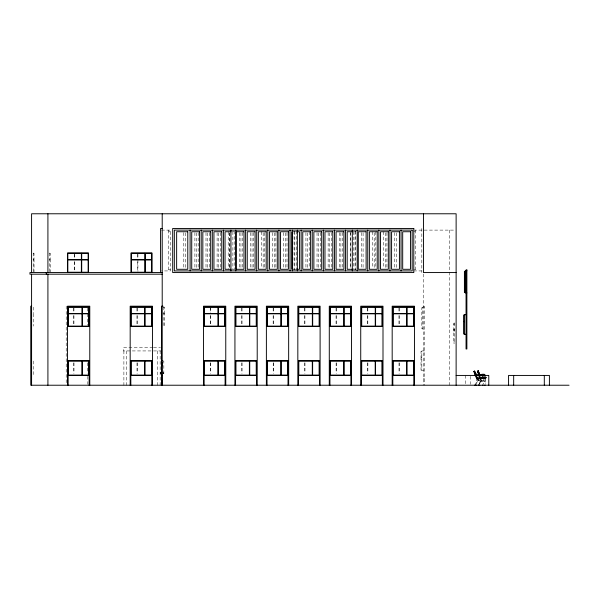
<?xml version="1.0" encoding="UTF-8"?>
<svg xmlns="http://www.w3.org/2000/svg" width="599" height="599" viewBox="0 0 599 599"><rect width="100%" height="100%" fill="white"/><g stroke="black" fill="none" stroke-linecap="round" stroke-linejoin="round"><path stroke-width="0.45" stroke-dasharray="3 2.25" d="M163.25 372.96L163.272 373.057M480.787 381.166C482.045 381.608 479.747 377.033 480.323 380.957M480.458 381.383L476.272 377.887L476.871 380.762L475.681 384.064M480.301 381.211C481.925 382.297 484.771 379.347 481.993 378.418M486.141 377.774L486.074 378.111A1.191 1.191 0 0 0 486.014 377.325L486.133 377.557M485.37 377.684L484.92 378.036L485.647 377.797M484.232 377.684L483.206 378.156L483.999 378.066L483.341 378.194L483.46 377.804M481.671 377.902L481.222 378.785L479.904 378.194L479.485 377.363L479.904 376.913L480.443 377.789C479.971 378.68 481.326 380.08 482.689 380.807C487.391 382.918 482.989 376.614 485.939 378.231M486.074 377.834L486.036 377.385M485.602 378.036L485.722 377.894M484.277 377.812L483.333 378.291L483.67 378.074M477.141 381.039C476.542 376.951 479.215 381.548 477.912 381.129M483.176 378.239C483.138 376.988 482.674 379.848 481.881 377.617L483.999 377.572L483.999 378.246L482.509 378.104M484.801 376.621L484.314 376.621M484.157 377.954L483.73 378.201M483.543 377.879L483.49 377.887M484.112 377.879C485.1 376.996 481.574 378.179 481.948 376.546M481.057 378.194L481.401 378.306M480.143 378.201L479.387 378.493M481.866 378.141L481.431 377.947L482.15 378.036M481.214 378.254L480.877 378.036L481.499 378.201M163.527 373.057L163.138 373.424M482.936 378.291L482.944 377.804L483.004 378.358M480.585 378.126L480.166 378.403M484.471 377.684L484.067 378.336L484.089 377.452A0.966 0.966 0 0 1 484.089 378.194M479.432 383.981C479.2 380.058 487.526 379.496 485.19 384.086M479.125 384.041C481.708 382.866 478.144 376.202 480.78 378.808M485.37 376.599L485.16 377.026M483.333 376.644L483.049 377.16M480.84 378.283L481.049 378.126M482.053 376.599L482.307 377.085L482.562 376.599M482.15 377.939L481.896 378.134M484.112 378.141L481.514 378.755A1.52 1.52 0 0 1 480.795 378.725L480.121 378.523M476.063 384.004C476.19 380.178 485.317 379.347 483.079 384.109M483.153 376.614L482.779 377.093L482.689 376.599M482.397 378.493L481.304 377.969M482.577 378.336L482.959 378.149M482.045 378.119L482.21 378.531L483.004 378.029M483.288 378.351L483.341 383.892M485.355 378.239L485.407 383.869M479.41 377.033L479.889 376.808M482.105 377.939L481.626 378.186M475.906 376.891L476.609 376.943L476.272 375.887M484.029 378.343L482.547 378.381M479.672 378.328L479.926 378.224M480.593 378.411L480.518 377.857L481.334 378.119M477.133 378.68L476.916 378.441A2.329 2.329 0 0 0 478.601 378.897L481.783 378.328L481.686 377.662L478.504 378.194L478.601 378.86L478.009 378.89M478.601 378.897C487.039 376.606 479.694 380.14 477.171 378.605M477.178 377.415L478.376 378.014L482.36 377.288M481.469 377.789L480.93 377.744M478.541 377.909L477.433 377.647M479.522 377.348L480.188 378.463L479.769 377.894M485.063 378.119L484.232 378.179L484.187 377.482L485.04 377.437L485.063 378.119L485.108 377.445L485.946 377.445L485.946 378.126L480.795 378.725M161.483 230.106L170.371 230.106L170.371 270.928L161.483 270.928M413.669 230.106L455.188 230.106M168.738 231.738L170.371 231.738M232.345 231.738L234.089 231.738M293.091 231.738L296.887 231.738M353.275 231.738L356.225 231.738M413.669 231.738L415.302 231.738M33.215 253.287L34.031 253.287L34.031 259.607L33.215 259.607M49.545 253.287L50.361 253.287L50.361 259.607L49.545 259.607M33.215 259.929L34.031 259.929L34.031 272.231M49.545 259.929L50.361 259.929L50.361 272.231M168.738 269.295L170.371 269.295M232.345 269.295L234.089 269.295M293.091 269.295L296.887 269.295M353.275 269.295L356.225 269.295M413.669 269.295L415.302 269.295M413.669 270.928L423.463 270.928M423.463 306.194L424.279 306.194L424.279 385.224M424.279 307.107L422.647 307.107L422.647 329.151L424.279 329.151M163.025 307.175L164.658 307.175L164.658 313.487L163.025 313.487M422.647 307.601L421.831 307.601L421.831 328.664L422.647 328.664M163.025 313.816L164.658 313.816L164.658 326.118L163.025 326.118M454.491 323.19L453.675 323.19L453.675 343.309L454.491 343.309M453.675 324.373L454.491 324.373M453.675 329.51L454.491 329.51M453.675 329.832L454.491 329.832M453.675 330.685L454.491 330.685M453.675 331.007L454.491 331.007M453.675 342.134L454.491 342.134M152.932 347.667L123.237 347.667L123.237 350.932L152.932 350.932M153.531 347.667L160.472 347.667M153.531 350.932L162.209 350.932M424.279 350.932L421.831 350.932L421.831 370.526L423.463 370.526M421.831 351.261L421.015 351.261L421.015 357.573L421.831 357.573M421.831 357.903L421.015 357.903L421.015 370.204L421.831 370.204M163.025 361.055L163.841 361.055L163.841 375.101L163.025 375.101M163.138 372.96L163.654 372.96L163.16 373.057M163.168 373.297L163.624 373.297M485.969 377.153L484.351 377.198L484.224 376.569M484.606 377.243L485.984 377.265M482.367 377.37L484.014 377.37M485.145 378.036L484.666 377.954M482.906 377.887L483.348 377.954L482.996 378.156M423.463 378.733L424.279 378.733M485.168 377.145L481.476 377.879A1.011 1.011 0 0 1 480.915 377.827L480.802 377.684M478.092 379.961L477.755 379.676L478.159 380.036M480.645 377.684L480.113 376.831M476.871 378.516L476.287 377.767M482.757 378.179L482.592 377.804M480.593 379.272L480.997 379.759M476.632 378.306L475.494 375.558M477.006 377.333L476.886 376.966A1.647 1.647 0 0 0 478.556 378.029M479.567 377.692L478.968 375.401M476.063 377.535L475.831 376.913M484.127 377.572L481.439 378.074L481.514 378.755M163.542 373.394L163.549 372.96M480.683 377.834L480.772 378.501M480.615 377.842L480.705 378.508M479.604 378.006L479.702 378.673M479.514 378.029L479.604 378.688M483.221 377.707L483.243 378.396M482.345 377.887L482.42 378.568L482.27 377.902M470.267 376.314L470.267 384.333M465.453 375.431L465.453 384.333M454.491 322.868L454.491 343.639M449.587 230.106L449.587 385.224M423.463 274.02L423.463 385.224M421.831 228.474L421.831 272.56M415.302 230.106L415.302 270.928M399.331 362.814L399.331 373.342M399.278 308.073L399.278 312.588M399.278 315.568L399.278 325.235M398.949 308.073L398.949 312.588M398.949 315.568L398.949 325.235M399.001 362.814L399.001 373.342M396.396 232.891L396.396 268.142M394.756 232.652L394.756 268.374M386.924 232.652L386.924 268.374M385.292 232.891L385.292 268.142M383.659 231.738L383.659 268.374M375.82 231.738L375.82 268.374M374.188 232.891L374.188 268.142M372.556 231.738L372.556 268.374M367.883 362.814L367.883 373.342M367.831 308.073L367.831 312.588M367.831 315.568L367.831 326.118M367.501 308.073L367.501 312.588M367.501 315.568L367.501 325.235M367.554 362.814L367.554 373.342M363.084 232.891L363.084 268.142M361.452 232.652L361.452 269.295M355.566 231.034L355.566 269.999M355.012 231.738L355.012 269.295M353.612 231.738L353.612 269.295M350.662 232.891L350.662 268.142M350.348 231.738L350.348 268.374M342.508 232.652L342.508 269.295M340.876 232.891L340.876 268.142M339.244 232.652L339.244 269.295M336.436 362.814L336.436 373.342M336.376 308.073L336.376 312.588M336.376 315.568L336.376 325.235M336.054 308.073L336.054 312.588M336.054 315.568L336.054 326.118M336.106 362.814L336.106 373.342M331.404 232.652L331.404 269.295M329.772 232.891L329.772 268.142M328.14 232.652L328.14 268.374M320.3 232.652L320.3 269.295M318.668 232.891L318.668 268.142M317.036 232.652L317.036 268.374M309.196 231.738L309.196 268.374M307.564 232.891L307.564 268.142M305.932 232.652L305.932 268.374M304.988 362.814L304.988 373.342M304.928 308.073L304.928 312.588M304.928 315.568L304.928 325.235M304.606 308.073L304.606 312.588M304.606 315.568L304.606 325.235M304.659 362.814L304.659 373.342M296.46 231.034L296.46 269.999M294.828 231.738L294.828 269.295M294.064 231.034L294.064 269.999M286.988 232.652L286.988 269.295M285.356 232.891L285.356 268.142M283.724 232.652L283.724 268.374M275.892 232.652L275.892 269.295M274.252 232.891L274.252 268.142M273.541 362.814L273.541 373.342M273.481 308.073L273.481 312.588M273.481 315.568L273.481 325.235M273.151 308.073L273.151 313.487M273.151 315.568L273.151 325.235M273.211 362.814L273.211 373.342M272.62 232.652L272.62 269.295M264.788 232.652L264.788 268.374M263.156 232.891L263.156 268.142M261.516 231.738L261.516 268.374M253.684 232.652L253.684 268.374M252.052 232.891L252.052 268.142M250.419 232.652L250.419 268.374M242.58 232.652L242.58 269.295M242.086 362.814L242.086 373.342M242.033 308.073L242.033 312.588M242.033 315.568L242.033 325.235M241.704 308.073L241.704 313.487M241.704 315.568L241.704 325.235M241.764 362.814L241.764 373.342M240.948 232.891L240.948 268.142M239.315 232.652L239.315 268.374M234.194 231.034L234.194 269.999M232.876 231.738L232.876 269.295M229.844 232.891L229.844 268.142M229.297 232.891L229.297 268.142M228.212 231.738L228.212 269.295M220.372 232.652L220.372 268.374M218.74 232.891L218.74 268.142M217.108 232.652L217.108 268.374M210.638 362.814L210.638 373.342M210.586 307.175L210.586 312.588M210.586 315.568L210.586 325.235M210.256 308.073L210.256 312.588M210.256 315.568L210.256 326.118M210.316 362.814L210.316 373.342M209.268 232.652L209.268 269.295M207.636 232.891L207.636 268.142M206.004 232.652L206.004 269.295M198.164 232.652L198.164 269.295M196.532 232.891L196.532 268.142M194.9 232.652L194.9 268.374M185.428 232.891L185.428 268.142M183.796 232.652L183.796 268.374M168.738 230.106L168.738 270.928M163.841 306.845L163.841 326.44M160.158 350.932L160.158 385.224M157.702 350.932L157.702 385.224M137.927 254.193L137.927 258.701M137.927 259.929L137.927 271.354M137.598 254.193L137.598 258.701M137.598 261.688L137.598 271.354M137.276 308.073L137.276 312.588M137.276 315.568L137.276 325.235M137.328 362.814L137.328 373.342M136.999 362.814L136.999 373.342M136.946 308.073L136.946 313.487M136.946 315.568L136.946 326.118M126.337 350.932L126.337 385.224M123.888 350.932L123.888 385.224M87.821 376.314L87.821 384.333M87.491 308.073L87.491 313.487M87.491 313.816L87.491 325.235M87.491 362.814L87.491 373.342M74.598 254.193L74.598 258.701M74.598 261.688L74.598 271.354M74.276 254.193L74.276 258.701M74.276 261.688L74.276 271.354M74.006 362.814L74.006 373.342M73.947 308.073L73.947 313.487M73.947 315.568L73.947 326.118M73.625 308.073L73.625 313.487M73.625 315.568L73.625 325.235M73.677 362.814L73.677 373.342M66.197 306.194L66.197 384.296M49.545 252.965L49.545 272.231M33.215 252.965L33.215 272.56M33.215 307.175L33.215 313.487M33.215 313.816L33.215 326.118M33.215 361.055L33.215 375.101M476.467 378.021A2.8 2.8 0 0 1 476.003 377.198M482.966 378.171L482.981 377.572L482.951 378.231M481.349 380.462L481.716 380.747L481.349 380.462M478.399 380.537L478.915 380.694L478.399 380.537M477.381 377.984L477.246 378.635L478.234 378.89L478.376 378.231L477.381 377.984M476.639 377.048L476.168 377.482L476.819 378.343L477.291 377.909L476.639 377.048"/><path stroke-width="0.9" d="M161.603 373.521L160.517 373.424L161.603 372.87M479.133 384.895L479.881 385.224M475.696 384.902L476.602 385.224M474.011 371.567L474.992 373.926A7.712 7.712 0 0 0 474.842 373.499L475.554 373.566L475.883 374.63L475.306 374.847L474.019 371.477M479.604 374.817L480.42 375.109L479.971 375.887M476.272 374.989L477.246 375.244L476.841 375.865M477.71 371.178L479.058 376.022M160.532 373.357L161.603 373.641M160.921 372.982L160.914 373.379M478.107 370.931L477.695 371.343L478.406 373.417M477.74 371.103L477.89 371.058A0.936 0.936 0 0 1 478.272 370.878L478.272 370.878M480.166 375.88L482.173 374.555L483.356 375.835M478.796 384.895L478.204 385.224M475.336 384.843L474.565 385.224M477.089 375.865L478.908 374.869M474.61 371.125L474.116 371.32A1.28 1.28 0 0 1 474.648 371.118L475.658 373.289M477.777 371.387L478.227 371.088L478.586 372.121L478.137 372.421L477.695 371.387M478.519 373.514L478.975 373.229L478.623 372.189L478.167 372.481L478.451 373.589M161.67 372.653L160.517 372.96L160.517 373.424M479.133 375.962L479.604 375.73M479.507 374.704L481.985 374.675L483.221 375.873M162.209 228.474L160.577 228.474L160.577 272.56M231.139 231.738L225.044 231.738L225.044 269.295L231.139 269.295M296.887 231.738L299.5 231.738L299.5 269.295L296.887 269.295M352.407 231.738L347.18 231.738L347.18 269.295L352.407 269.295M466.876 270.875L465.236 270.875L465.236 292.918L466.876 292.918M465.236 271.369L464.42 271.369L464.42 292.432L465.236 292.432M162.209 272.56L29.95 272.56L29.95 274.192L162.209 274.192M456.124 272.56L423.463 272.56L423.463 213.776M31.582 306.194L30.766 306.194L30.766 385.224L569.05 385.224M163.025 306.194L161.468 306.194L161.468 385.224M466.052 314.7L464.42 314.7L464.42 334.294L466.052 334.294M464.42 315.029L463.604 315.029L463.604 321.341L464.42 321.341M464.42 321.67L463.604 321.67L463.604 333.972L464.42 333.972M161.468 360.733L162.209 360.733M161.468 361.234L161.737 385.224M161.468 362.62L162.284 362.642M161.468 362.732L162.419 362.732M161.468 362.934L162.284 362.934M161.468 363.061L162.419 363.061M161.468 363.316L162.284 363.316M161.468 363.578L162.419 363.578M161.468 363.765L162.284 363.765M161.468 364.229L162.419 364.229M161.468 364.334L162.284 364.334M161.468 364.956L162.284 364.971M161.468 365.39L162.284 365.39M161.468 365.697L162.284 365.697M161.737 365.854L161.737 380.537M161.603 373.192L160.547 373.282L160.891 373.117M68.159 375.431L89.124 375.431M130.829 375.431L151.794 375.431M161.468 375.431L162.209 375.431M204.139 375.431L225.104 375.431M235.587 375.431L256.559 375.431M267.042 375.431L288.007 375.431M298.489 375.431L319.454 375.431M329.937 375.431L350.902 375.431M361.384 375.431L382.349 375.431M392.832 375.431L413.797 375.431M456.124 375.431L488.777 375.431L488.777 385.224M161.737 380.687L161.85 385.067M483.108 385L482.292 385.224M485.212 384.992L484.546 385.224M476.123 374.502C478.646 375.932 483.932 372.391 485.445 375.895M479.485 374.323C481.004 375.843 484.082 372.645 485.302 375.266M475.726 373.252L476.542 376.12M475.666 373.319L476.609 376.082M479.103 373.087L478.369 370.953M485.235 375.453L485.317 375.85M479.17 373.08L479.829 375.962M474.962 373.836L475.606 376.172M478.414 373.462L478.466 373.387A9.21 9.21 0 0 1 478.556 373.731L478.444 373.544M478.489 373.716L479.013 373.372L479.574 375.595L479.095 375.813L478.833 374.727L479.305 374.51L478.811 374.675L478.534 373.649L479.17 376.209M549.41 385.224L549.41 375.431L508.566 375.431L508.566 385.224M544.304 375.431L544.304 385.224M513.672 375.431L513.672 385.224M456.124 385.224L456.124 213.776L31.582 213.776L31.582 272.56M414.448 385.224L414.448 306.194L392.18 306.194L392.18 385.224M413.797 385.224L413.797 360.733L392.832 360.733L392.832 385.224M401.06 230.106L401.06 270.928M389.956 230.106L389.956 270.928M383.001 385.224L383.001 306.194L360.733 306.194L360.733 385.224M382.349 385.224L382.349 360.733L361.384 360.733L361.384 385.224M378.853 230.106L378.853 270.928M367.749 230.106L367.749 270.928M357.199 230.106L357.199 270.928M352.294 230.106L352.294 270.928M351.553 385.224L351.553 306.194L329.285 306.194L329.285 385.224M350.902 385.224L350.902 360.733L329.937 360.733L329.937 385.224M345.548 230.106L345.548 270.928M334.444 230.106L334.444 270.928M323.34 230.106L323.34 270.928M320.106 385.224L320.106 306.194L297.83 306.194L297.83 385.224M319.454 385.224L319.454 360.733L298.489 360.733L298.489 385.224M312.236 230.106L312.236 270.928M301.132 230.106L301.132 270.928M297.329 230.106L297.329 270.928M292.432 230.106L292.432 270.928M291.661 231.738L291.661 269.295M290.028 230.106L290.028 270.928M288.658 385.224L288.658 306.194L266.383 306.194L266.383 385.224M288.007 385.224L288.007 360.733L267.042 360.733L267.042 385.224M278.924 230.106L278.924 270.928M267.82 230.106L267.82 270.928M257.211 385.224L257.211 306.194L234.935 306.194L234.935 385.224M256.716 230.106L256.716 270.928M256.559 385.224L256.559 360.733L235.587 360.733L235.587 385.224M245.612 230.106L245.612 270.928M235.826 230.106L235.826 270.928M230.929 230.106L230.929 270.928M225.763 385.224L225.763 306.194L203.488 306.194L203.488 385.224M225.104 385.224L225.104 360.733L204.139 360.733L204.139 385.224M223.412 230.106L223.412 270.928M212.308 230.106L212.308 270.928M201.204 230.106L201.204 270.928M190.1 230.106L190.1 270.928M162.209 213.776L162.209 385.224M161.603 361.317L161.603 365.697M152.446 385.224L152.446 306.194L130.178 306.194L130.178 385.224M151.989 272.56L151.989 252.965L131.024 252.965L131.024 272.56M151.794 385.224L151.794 360.733L130.829 360.733L130.829 385.224M89.775 385.224L89.775 306.194L67.507 306.194L67.507 385.224M89.124 385.224L89.124 360.733L68.159 360.733L68.159 385.224M88.472 272.56L88.472 252.965L67.507 252.965L67.507 272.56M47.913 213.776L47.913 272.56M47.913 274.192L47.913 385.224M46.28 272.56L46.28 274.192M31.582 274.192L31.582 385.224M474.588 371.328L474.034 371.62L474.483 372.63L475.029 372.338L474.588 371.328M475.074 372.406L474.513 372.69L474.94 373.709L475.501 373.424L475.074 372.406M475.906 374.689L475.329 374.899L475.651 375.97L476.227 375.753L475.906 374.689M413.797 228.474L172.692 228.474L172.692 272.56L413.797 272.56L413.797 228.474M412.164 230.106L174.324 230.106L174.324 270.928L412.164 270.928L412.164 230.106M187.779 231.738L176.645 231.738L176.645 269.295L187.779 269.295L187.779 231.738M199.572 231.738L191.732 231.738L191.732 269.295L199.572 269.295L199.572 231.738M210.676 231.738L202.836 231.738L202.836 269.295L210.676 269.295L210.676 231.738M221.78 231.738L213.94 231.738L213.94 269.295L221.78 269.295L221.78 231.738M243.98 231.738L236.148 231.738L236.148 269.295L243.98 269.295L243.98 231.738M255.084 231.738L247.245 231.738L247.245 269.295L255.084 269.295L255.084 231.738M266.188 231.738L258.349 231.738L258.349 269.295L266.188 269.295L266.188 231.738M277.292 231.738L269.453 231.738L269.453 269.295L277.292 269.295L277.292 231.738M288.396 231.738L280.557 231.738L280.557 269.295L288.396 269.295L288.396 231.738M310.604 231.738L302.765 231.738L302.765 269.295L310.604 269.295L310.604 231.738M321.708 231.738L313.869 231.738L313.869 269.295L321.708 269.295L321.708 231.738M332.812 231.738L324.972 231.738L324.972 269.295L332.812 269.295L332.812 231.738M343.916 231.738L336.076 231.738L336.076 269.295L343.916 269.295L343.916 231.738M366.116 231.738L358.284 231.738L358.284 269.295L366.116 269.295L366.116 231.738M377.22 231.738L369.388 231.738L369.388 269.295L377.22 269.295L377.22 231.738M388.324 231.738L380.485 231.738L380.485 269.295L388.324 269.295L388.324 231.738M399.428 231.738L391.589 231.738L391.589 269.295L399.428 269.295L399.428 231.738M410.532 231.738L402.693 231.738L402.693 269.295L410.532 269.295L410.532 231.738M81.374 253.287L67.829 253.287L67.829 259.607L81.374 259.607L81.374 253.287M88.143 253.287L81.704 253.287L81.704 259.607L88.143 259.607L88.143 253.287M144.891 253.287L131.353 253.287L131.353 259.607L144.891 259.607L144.891 253.287M151.667 253.287L145.22 253.287L145.22 259.607L151.667 259.607L151.667 253.287M81.374 259.929L67.829 259.929L67.829 272.231L81.374 272.231L81.374 259.929M88.143 259.929L81.704 259.929L81.704 272.231L88.143 272.231L88.143 259.929M144.891 259.929L131.353 259.929L131.353 272.231L144.891 272.231L144.891 259.929M151.667 259.929L145.22 259.929L145.22 272.231L151.667 272.231L151.667 259.929M466.876 269.962L466.052 269.962L466.052 348.992L466.876 348.992L466.876 269.962M89.124 306.845L68.159 306.845L68.159 326.44L89.124 326.44L89.124 306.845M151.794 306.845L130.829 306.845L130.829 326.44L151.794 326.44L151.794 306.845M225.104 306.845L204.139 306.845L204.139 326.44L225.104 326.44L225.104 306.845M256.559 306.845L235.587 306.845L235.587 326.44L256.559 326.44L256.559 306.845M288.007 306.845L267.042 306.845L267.042 326.44L288.007 326.44L288.007 306.845M319.454 306.845L298.489 306.845L298.489 326.44L319.454 326.44L319.454 306.845M350.902 306.845L329.937 306.845L329.937 326.44L350.902 326.44L350.902 306.845M382.349 306.845L361.384 306.845L361.384 326.44L382.349 326.44L382.349 306.845M413.797 306.845L392.832 306.845L392.832 326.44L413.797 326.44L413.797 306.845M82.026 307.175L68.488 307.175L68.488 313.487L82.026 313.487L82.026 307.175M88.794 307.175L82.355 307.175L82.355 313.487L88.794 313.487L88.794 307.175M144.696 307.175L131.159 307.175L131.159 313.487L144.696 313.487L144.696 307.175M151.472 307.175L145.025 307.175L145.025 313.487L151.472 313.487L151.472 307.175M218.014 307.175L204.469 307.175L204.469 313.487L218.014 313.487L218.014 307.175M224.782 307.175L218.336 307.175L218.336 313.487L224.782 313.487L224.782 307.175M249.461 307.175L235.916 307.175L235.916 313.487L249.461 313.487L249.461 307.175M256.23 307.175L249.783 307.175L249.783 313.487L256.23 313.487L256.23 307.175M280.909 307.175L267.364 307.175L267.364 313.487L280.909 313.487L280.909 307.175M287.677 307.175L281.238 307.175L281.238 313.487L287.677 313.487L287.677 307.175M312.356 307.175L298.811 307.175L298.811 313.487L312.356 313.487L312.356 307.175M319.125 307.175L312.685 307.175L312.685 313.487L319.125 313.487L319.125 307.175M343.804 307.175L330.259 307.175L330.259 313.487L343.804 313.487L343.804 307.175M350.572 307.175L344.133 307.175L344.133 313.487L350.572 313.487L350.572 307.175M375.251 307.175L361.714 307.175L361.714 313.487L375.251 313.487L375.251 307.175M382.02 307.175L375.58 307.175L375.58 313.487L382.02 313.487L382.02 307.175M406.699 307.175L393.161 307.175L393.161 313.487L406.699 313.487L406.699 307.175M413.475 307.175L407.028 307.175L407.028 313.487L413.475 313.487L413.475 307.175M82.026 313.816L68.488 313.816L68.488 326.118L82.026 326.118L82.026 313.816M88.794 313.816L82.355 313.816L82.355 326.118L88.794 326.118L88.794 313.816M144.696 313.816L131.159 313.816L131.159 326.118L144.696 326.118L144.696 313.816M151.472 313.816L145.025 313.816L145.025 326.118L151.472 326.118L151.472 313.816M218.014 313.816L204.469 313.816L204.469 326.118L218.014 326.118L218.014 313.816M224.782 313.816L218.336 313.816L218.336 326.118L224.782 326.118L224.782 313.816M249.461 313.816L235.916 313.816L235.916 326.118L249.461 326.118L249.461 313.816M256.23 313.816L249.783 313.816L249.783 326.118L256.23 326.118L256.23 313.816M280.909 313.816L267.364 313.816L267.364 326.118L280.909 326.118L280.909 313.816M287.677 313.816L281.238 313.816L281.238 326.118L287.677 326.118L287.677 313.816M312.356 313.816L298.811 313.816L298.811 326.118L312.356 326.118L312.356 313.816M319.125 313.816L312.685 313.816L312.685 326.118L319.125 326.118L319.125 313.816M343.804 313.816L330.259 313.816L330.259 326.118L343.804 326.118L343.804 313.816M350.572 313.816L344.133 313.816L344.133 326.118L350.572 326.118L350.572 313.816M375.251 313.816L361.714 313.816L361.714 326.118L375.251 326.118L375.251 313.816M382.02 313.816L375.58 313.816L375.58 326.118L382.02 326.118L382.02 313.816M406.699 313.816L393.161 313.816L393.161 326.118L406.699 326.118L406.699 313.816M413.475 313.816L407.028 313.816L407.028 326.118L413.475 326.118L413.475 313.816M81.973 361.055L68.488 361.055L68.488 375.101L81.973 375.101L81.973 361.055M88.794 361.055L82.303 361.055L82.303 375.101L88.794 375.101L88.794 361.055M144.644 361.055L131.159 361.055L131.159 375.101L144.644 375.101L144.644 361.055M151.472 361.055L144.973 361.055L144.973 375.101L151.472 375.101L151.472 361.055M217.954 361.055L204.469 361.055L204.469 375.101L217.954 375.101L217.954 361.055M224.782 361.055L218.283 361.055L218.283 375.101L224.782 375.101L224.782 361.055M249.401 361.055L235.916 361.055L235.916 375.101L249.401 375.101L249.401 361.055M256.23 361.055L249.731 361.055L249.731 375.101L256.23 375.101L256.23 361.055M280.849 361.055L267.364 361.055L267.364 375.101L280.849 375.101L280.849 361.055M287.677 361.055L281.178 361.055L281.178 375.101L287.677 375.101L287.677 361.055M312.304 361.055L298.811 361.055L298.811 375.101L312.304 375.101L312.304 361.055M319.125 361.055L312.626 361.055L312.626 375.101L319.125 375.101L319.125 361.055M343.751 361.055L330.259 361.055L330.259 375.101L343.751 375.101L343.751 361.055M350.572 361.055L344.073 361.055L344.073 375.101L350.572 375.101L350.572 361.055M375.199 361.055L361.714 361.055L361.714 375.101L375.199 375.101L375.199 361.055M382.02 361.055L375.528 361.055L375.528 375.101L382.02 375.101L382.02 361.055M406.646 361.055L393.161 361.055L393.161 375.101L406.646 375.101L406.646 361.055M413.475 361.055L406.976 361.055L406.976 375.101L413.475 375.101L413.475 361.055"/></g></svg>
